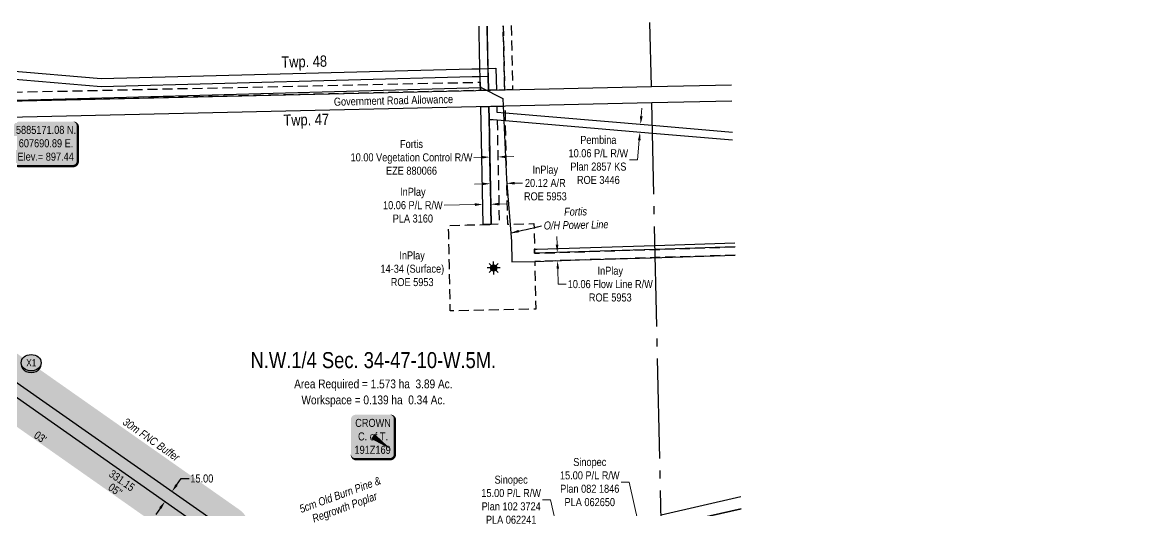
# Model space of a CAD drawing. Extents: x 605914 to 610440, y 5880595 to 5885290.
# Drawn here: x 607729 to 609139, y 5884681 to 5885290 of the extents above; entities that cross this region are included whole.
import ezdxf
from ezdxf.enums import TextEntityAlignment as Align

# ---------------------------------------------------------------- set-up
doc = ezdxf.new("R2010")
doc.units = 0
doc.header["$LTSCALE"] = 5
doc.header["$PDMODE"] = 34
doc.header["$PDSIZE"] = 0.03
for name, pattern in [('foc-ACCESSROAD', [3.75, 2.5, -1.25]), ('foc-FLOWLINE', [3.75, 2.5, -1.25]), ('foc-QUARTERLINE', [33, 25, -3, 2, -3])]:
    doc.linetypes.add(name, pattern=pattern)
doc.layers.get('Defpoints').update_dxf_attribs({"color": 9})
for name, color, linetype in [('AS-OWNER', 7, 'Continuous'), ('AS-POWER', 104, 'foc-POWER'), ('C-SYMBOL', 7, 'Continuous'), ('D-TXT', 6, 'Continuous'), ('DETAIL-T', 7, 'Continuous'), ('F-EZE', 190, 'foc-FLOWLINE'), ('F-RW', 190, 'Continuous'), ('F-WS', 190, 'foc-ACCESSROAD'), ('F-WS-S', 8, 'Continuous'), ('L-AREAREQUIRED', 7, 'Continuous'), ('L-AREAWORK', 5, 'Continuous'), ('L-BD', 7, 'Continuous'), ('L-QSEC', 8, 'foc-QUARTERLINE'), ('L-ROAD-T', 7, 'Continuous'), ('L-SEC', 7, 'Continuous'), ('P-BUFFER-H 30m', 51, 'Continuous'), ('P-CROSSINGS', 250, 'Continuous'), ('P-FNC BUFFER-T', 40, 'Continuous'), ('P-PROPOSED', 10, 'Continuous'), ('P-PROPOSED-H', 21, 'Continuous'), ('P-TXT', 4, 'Continuous'), ('T-BUSH-T', 110, 'Continuous')]:
    doc.layers.add(name, color=color, linetype=linetype)
for name, color, linetype, lineweight in [('F-AR-T', 190, 'Continuous', 9), ('F-EZE-T', 190, 'Continuous', 9), ('F-FLOWLINE-T', 190, 'Continuous', 9), ('F-RW-T', 190, 'Continuous', 9), ('F-WS-T', 190, 'Continuous', 9)]:
    doc.layers.add(name, color=color, linetype=linetype, lineweight=lineweight)
doc.styles.add('100L', font='ARIALN.TTF', dxfattribs={"height": 11})
doc.styles.add('175L', font='ARIALN.TTF', dxfattribs={"height": 20})
doc.styles.add('80', font='ARIALN.TTF', dxfattribs={"height": 10})
doc.styles.add('80CG', font='ARIALN.TTF', dxfattribs={"height": 10})
doc.styles.add('80L', font='ARIALN.TTF', dxfattribs={"height": 10})
doc.styles.add('80LS', font='ARIALNI.TTF', dxfattribs={"height": 10})
doc.styles.add('Crossing', font='ARIALN.TTF', dxfattribs={"height": 10})
doc.styles.add('foc-LtypeFont', font='ARIALN.TTF', dxfattribs={"height": 7.35})
doc.linetypes.add('foc-POWER', pattern='A,6,-1,["P",foc-LtypeFont,S=0.2,R=0,X=-0.625,Y=-0.75],-1.24,4', length=12.24)
doc.linetypes.add('foc-POWER-NOLINE', pattern='A,0,-4,["P",foc-LtypeFont,S=0.2,R=0,X=-0.625,Y=-0.75],-8.24', length=12.24)
doc.dimstyles.new('Compass 5 000', dxfattribs={"dimscale": 5, "dimtxt": 9, "dimasz": 2, "dimexe": 0.2, "dimexo": 0.0625, "dimgap": 0.5, "dimtad": 0, "dimtih": 1, "dimtoh": 1, "dimzin": 0, "dimdsep": 46, "dimtxsty": '80CG', "dimcen": 0.1, "dimse1": 1, "dimse2": 1, "dimclrd": 256, "dimclrt": 256, "dimaunit": 1, "dimadec": 4, "dimazin": 0, "dimtfac": 0.06, "dimtofl": 0, "dimtmove": 0, "dimatfit": 1, "dimfxl": 0.2, "dimtolj": 1, "dimtzin": 0, "dimlwd": -1, "dimarcsym": 0})

# ---------------------------------------------------------------- blocks, each defined once
blk = doc.blocks.new('*D395')
at = {"layer": 'Defpoints', "color": 0, "transparency": 16777216}
for p in [(608313, 5885121.9), (608313.1, 5885118.4), (608323.1, 5885118.6)]:
    blk.add_point(p, dxfattribs=at)
at = {"layer": 'F-EZE-T', "transparency": 16777216}
for p, q in [((608303, 5885121.7), (608293, 5885121.5)), ((608333, 5885122.3), (608343, 5885122.5))]:
    blk.add_line(p, q, dxfattribs=at)
for points in [[(608303, 5885123.3), (608303.1, 5885120), (608313, 5885121.9)], [(608333, 5885123.9), (608333.1, 5885120.6), (608323, 5885122.1)]]:
    blk.add_solid(points, dxfattribs=at)
at = {"layer": 'F-EZE-T', "transparency": 16777216, "insert": (608215.1, 5885121.5), "char_height": 10, "attachment_point": 5, "style": '80CG'}
blk.add_mtext('\\A1;Fortis\\P10.00 Vegetation Control R/W\\PEZE 880066', dxfattribs=at)
blk = doc.blocks.new('*D401')
at = {"layer": 'Defpoints', "color": 0, "transparency": 16777216}
for p in [(608304.2, 5885062.8), (608304.3, 5885059.3), (608314.3, 5885059.5)]:
    blk.add_point(p, dxfattribs=at)
at = {"layer": 'F-RW-T', "transparency": 16777216}
for p, q in [((608294.2, 5885062.6), (608255.9, 5885061.8)), ((608324.2, 5885063.2), (608334.2, 5885063.4))]:
    blk.add_line(p, q, dxfattribs=at)
for points in [[(608294.2, 5885064.3), (608294.3, 5885060.9), (608304.2, 5885062.8)], [(608324.2, 5885064.9), (608324.3, 5885061.5), (608314.2, 5885063)]]:
    blk.add_solid(points, dxfattribs=at)
at = {"layer": 'F-RW-T', "transparency": 16777216, "insert": (608216.8, 5885061.8), "char_height": 10, "attachment_point": 5, "style": '80CG'}
blk.add_mtext('\\A1;InPlay\\P10.06 P/L R/W\\PPLA 3160', dxfattribs=at)
blk = doc.blocks.new('*D407')
at = {"layer": 'Defpoints', "color": 0, "transparency": 16777216}
for p in [(608435.5, 5884654.4), (608399.6, 5884646.2), (608438.8, 5884640)]:
    blk.add_point(p, dxfattribs=at)
at = {"layer": 'F-RW-T', "transparency": 16777216}
for p, q in [((608388.6, 5884694.2), (608378.6, 5884694.2)), ((608397.4, 5884655.9), (608388.6, 5884694.2)), ((608405.2, 5884622), (608407.4, 5884612.3))]:
    blk.add_line(p, q, dxfattribs=at)
for points in [[(608399, 5884656.3), (608395.8, 5884655.6), (608399.6, 5884646.2)], [(608406.8, 5884622.4), (608403.5, 5884621.7), (608402.9, 5884631.8)]]:
    blk.add_solid(points, dxfattribs=at)
at = {"layer": 'F-RW-T', "transparency": 16777216, "insert": (608339.6, 5884694.2), "char_height": 10, "attachment_point": 5, "style": '80CG'}
blk.add_mtext('\\A1;Sinopec\\P15.00 P/L R/W\\PPlan 102 3724\\PPLA 062241', dxfattribs=at)
blk = doc.blocks.new('*D416')
at = {"layer": 'Defpoints', "color": 0, "transparency": 16777216}
for p in [(608313.7, 5885090.2), (608333.8, 5885090.6), (608333.8, 5885089.1)]:
    blk.add_point(p, dxfattribs=at)
at = {"layer": 'F-AR-T', "transparency": 16777216}
for p, q in [((608303.7, 5885088.5), (608293.7, 5885088.3)), ((608343.8, 5885089.3), (608353.8, 5885089.5))]:
    blk.add_line(p, q, dxfattribs=at)
for points in [[(608303.7, 5885090.1), (608303.7, 5885086.8), (608313.7, 5885088.7)], [(608343.8, 5885091), (608343.9, 5885087.6), (608333.8, 5885089.1)]]:
    blk.add_solid(points, dxfattribs=at)
at = {"layer": 'F-AR-T', "transparency": 16777216, "insert": (608382.3, 5885089.5), "char_height": 10, "attachment_point": 5, "style": '80CG'}
blk.add_mtext('\\A1;InPlay\\P20.12 A/R^JROE 5953', dxfattribs=at)
blk = doc.blocks.new('*D417')
at = {"layer": 'Defpoints', "color": 0, "transparency": 16777216}
for p in [(608438.4, 5885004), (608397.5, 5884992.6), (608438.7, 5884993.9)]:
    blk.add_point(p, dxfattribs=at)
at = {"layer": 'F-FLOWLINE-T', "transparency": 16777216}
for p, q in [((608396.9, 5885012.7), (608396.6, 5885022.7)), ((608397.8, 5884982.6), (608398.4, 5884963.3)), ((608398.4, 5884963.3), (608408.4, 5884963.3))]:
    blk.add_line(p, q, dxfattribs=at)
for points in [[(608398.6, 5885012.7), (608395.2, 5885012.6), (608397.2, 5885002.7)], [(608399.5, 5884982.7), (608396.2, 5884982.5), (608397.5, 5884992.6)]]:
    blk.add_solid(points, dxfattribs=at)
at = {"layer": 'F-FLOWLINE-T', "transparency": 16777216, "insert": (608463.4, 5884963.3), "char_height": 10, "attachment_point": 5, "style": '80CG'}
blk.add_mtext('\\A1;InPlay\\P10.06 Flow Line R/W\\PROE 5953', dxfattribs=at)
blk = doc.blocks.new('*D418')
at = {"layer": 'Defpoints', "color": 0, "transparency": 16777216}
for p in [(608501.1, 5885162.9), (608500.3, 5885152.9), (608500.5, 5885152.8)]:
    blk.add_point(p, dxfattribs=at)
at = {"layer": 'F-RW-T', "transparency": 16777216}
for p, q in [((608502.2, 5885172.8), (608503, 5885182.8)), ((608499.7, 5885142.9), (608497.6, 5885118.3)), ((608497.6, 5885118.3), (608487.6, 5885118.3))]:
    blk.add_line(p, q, dxfattribs=at)
for points in [[(608500.5, 5885173), (608503.9, 5885172.7), (608501.3, 5885162.9)], [(608498, 5885143), (608501.3, 5885142.7), (608500.5, 5885152.8)]]:
    blk.add_solid(points, dxfattribs=at)
at = {"layer": 'F-RW-T', "transparency": 16777216, "insert": (608448.5, 5885118.3), "char_height": 10, "attachment_point": 5, "style": '80CG'}
blk.add_mtext('\\A1;Pembina\\P10.06 P/L R/W\\PPlan 2857 KS\\PROE 3446', dxfattribs=at)
blk = doc.blocks.new('*U420')
h = blk.add_hatch(color=255)
edge = h.paths.add_edge_path()
edge.add_line((-21.5, -28.5), (21.5, -28.5))
edge.add_arc((21.5, -22.5), 6, 270, 360)
edge.add_line((27.5, -22.5), (27.5, 21))
edge.add_arc((21.5, 21), 6, 0, 90)
edge.add_line((21.5, 27), (-21.5, 27))
edge.add_arc((-21.5, 21), 6, 90, 180)
edge.add_line((-27.5, 21), (-27.5, -22.5))
edge.add_arc((-21.5, -22.5), 6, 180, 270)
at = {"color": 14, "flags": 128}
blk.add_lwpolyline([(-21.5, -28.5, 3, 3, 0), (21.5, -28.5, 3, 3, 0.414214), (27.5, -22.5, 3, 3, 0), (27.5, 21, 3, 0, 0.414214), (21.5, 27, 0, 0, 0), (-21.5, 27, 0, 0, 0.414214), (-27.5, 21, 0, 0, 0), (-27.5, -22.5, 0, 3, 0.414214)], format="xyseb", close=True, dxfattribs=at)
blk.add_lwpolyline([(22.7, -16.2, 0, 7.5, 0), (0, 0, 0, 0, 0)], format="xyseb", dxfattribs=at)
at = {"color": 14, "style": '80'}
blk.add_attdef('ENTER_TEXT_001', (-26.8, -4.9), '', height=10, dxfattribs=at)
blk = doc.blocks.new('GAS')
h = blk.add_hatch(color=255)
h.dxf.hatch_style = 1
edge = h.paths.add_edge_path()
edge.add_arc((0, 0), 0.9, 0, 360)
for p, q in [((-0.81, 0), (-1.62, 0)), ((-0.57, 0.57), (-1.14, 1.14)), ((0, 0.81), (0, 1.62)), ((0.57, 0.57), (1.14, 1.14)), ((1.62, 0), (0.81, 0)), ((-0.57, -0.57), (-1.14, -1.14)), ((0, -0.81), (0, -1.62)), ((1.14, -1.14), (0.57, -0.57))]:
    blk.add_line(p, q)
blk.add_circle((0, 0), 0.8)
blk = doc.blocks.new('xing2')
h = blk.add_hatch(color=50)
h.dxf.hatch_style = 1
edge = h.paths.add_edge_path()
edge.add_ellipse((0, 0), major_axis=(-12.5, 0), ratio=0.816297, start_angle=0, end_angle=360)
h = blk.add_hatch(color=250)
h.dxf.hatch_style = 1
edge = h.paths.add_edge_path()
edge.add_ellipse((0, -2), major_axis=(-12.5, 0), ratio=0.816297, start_angle=0, end_angle=180)
edge.add_line((12.5, -2), (12.5, 0))
edge.add_ellipse((0, 0), major_axis=(-12.5, 0), ratio=0.816297, start_angle=0, end_angle=180, ccw=False)
edge.add_line((-12.5, 0), (-12.5, -2))
at = {"color": 250}
blk.add_ellipse((0, 0), major_axis=(-12.5, 0), ratio=0.816297, dxfattribs=at)
blk.add_ellipse((0, -2), major_axis=(-12.5, 0), ratio=0.816297, start_param=0, end_param=3.141593, dxfattribs=at)
at = {"color": 250, "style": 'Crossing'}
blk.add_attdef('CROSSING', text='', height=9, dxfattribs=at).set_placement((0.1, 0), align=Align.MIDDLE_CENTER)
at = {"color": 250, "style": 'Crossing', "flags": 1}
for tag, p in [('OWNER', (0.1, -12.5)), ('DESCRIPTION', (0.1, -25.8)), ('LOCATION', (0.1, -39.3)), ('DWG_REF', (0.1, -52.8))]:
    blk.add_attdef(tag, text='', height=9, dxfattribs=at).set_placement(p, align=Align.MIDDLE_CENTER)
blk = doc.blocks.new('*D501')
at = {"layer": 'Defpoints', "color": 0, "transparency": 16777216}
for p in [(607907.4, 5884691.9), (607915.8, 5884704.3), (607916, 5884704.2)]:
    blk.add_point(p, dxfattribs=at)
at = {"layer": 'P-TXT', "transparency": 16777216}
for p, q in [((607921.5, 5884712.5), (607927.3, 5884720.7)), ((607927.3, 5884720.7), (607937.3, 5884720.7)), ((607901.4, 5884683.9), (607895.7, 5884675.7))]:
    blk.add_line(p, q, dxfattribs=at)
for points in [[(607920.2, 5884713.5), (607922.9, 5884711.6), (607915.8, 5884704.3)], [(607900.1, 5884684.8), (607902.8, 5884682.9), (607907.2, 5884692.1)]]:
    blk.add_solid(points, dxfattribs=at)
at = {"layer": 'P-TXT', "transparency": 16777216, "insert": (607953.2, 5884720.7), "char_height": 10, "attachment_point": 5, "style": '80CG'}
blk.add_mtext('\\A1;15.00', dxfattribs=at)
blk = doc.blocks.new('*D506')
at = {"layer": 'Defpoints', "color": 0, "transparency": 16777216}
for p in [(608481, 5884649.6), (608501, 5884654.2), (608484.4, 5884635)]:
    blk.add_point(p, dxfattribs=at)
at = {"layer": 'F-RW-T', "transparency": 16777216}
for p, q in [((608486.9, 5884716.2), (608476.9, 5884716.2)), ((608498.8, 5884664), (608486.9, 5884716.2)), ((608506.6, 5884629.8), (608508.9, 5884620))]:
    blk.add_line(p, q, dxfattribs=at)
for points in [[(608500.4, 5884664.3), (608497.2, 5884663.6), (608501, 5884654.2)], [(608508.2, 5884630.2), (608505, 5884629.4), (608504.4, 5884639.5)]]:
    blk.add_solid(points, dxfattribs=at)
at = {"layer": 'F-RW-T', "transparency": 16777216, "insert": (608437.8, 5884716.2), "char_height": 10, "attachment_point": 5, "style": '80CG'}
blk.add_mtext('\\A1;Sinopec\\P15.00 P/L R/W\\PPlan 082 1846\\PPLA 062650', dxfattribs=at)
blk = doc.blocks.new('*U511')
h = blk.add_hatch(color=254)
edge = h.paths.add_edge_path()
edge.add_line((-34, -28.5), (34, -28.5))
edge.add_arc((34, -22.5), 6, 270, 360)
edge.add_line((40, -22.5), (40, 21))
edge.add_arc((34, 21), 6, 0, 90)
edge.add_line((34, 27), (-34, 27))
edge.add_arc((-34, 21), 6, 90, 180)
edge.add_line((-40, 21), (-40, -22.5))
edge.add_arc((-34, -22.5), 6, 180, 270)
at = {"color": 1, "flags": 128}
blk.add_lwpolyline([(-34, -28.5, 3, 3, 0), (34, -28.5, 3, 3, 0.414214), (40, -22.5, 3, 3, 0), (40, 21, 3, 0, 0.414214), (34, 27, 0, 0, 0), (-34, 27, 0, 0, 0.414214), (-40, 21, 0, 0, 0), (-40, -22.5, 0, 3, 0.414214)], format="xyseb", close=True, dxfattribs=at)
blk.add_lwpolyline([(-37, -15.4, 0, 10, 0), (0, 0, 5, 5, 0)], format="xyseb", dxfattribs=at)
at = {"color": 1, "style": '80'}
blk.add_attdef('ENTER_TEXT_001', (-36.7, -5), '', height=10, dxfattribs=at)

msp = doc.modelspace()

# ---------------------------------------------------------------- hatches: boundary and pattern name
at = {"layer": 'P-BUFFER-H 30m'}
h = msp.add_hatch(color=256, dxfattribs=at)
h.dxf.hatch_style = 1
edge = h.paths.add_edge_path()
edge.add_line((607719.745, 5884786.916), (607942.804, 5884630.43))
edge.add_line((607942.804, 5884630.43), (607983.862, 5884452.525))
edge.add_arc((608013.082, 5884459.269), 29.988, 192.995552, 282.961592)
edge.add_line((608019.809, 5884430.045), (608321.904, 5884499.575))
edge.add_line((608321.904, 5884499.575), (608362.729, 5884500.162))
edge.add_line((608362.729, 5884500.162), (608365.158, 5884330.982))
edge.add_arc((608395.143, 5884331.412), 29.988, 180.822557, 194.647936)
edge.add_line((608366.129, 5884323.829), (608389.373, 5884234.9))
edge.add_line((608389.373, 5884234.9), (608389.883, 5884210.703))
edge.add_arc((608419.864, 5884211.334), 29.988, 181.207228, 271.2423)
edge.add_line((608420.514, 5884181.353), (608916.907, 5884192.118))
edge.add_arc((608916.257, 5884222.099), 29.988, 271.2423, 312.846779)
edge.add_line((608936.65, 5884200.113), (609012.826, 5884270.768))
edge.add_line((609012.826, 5884270.768), (609110.054, 5884272.955))
edge.add_arc((609109.38, 5884302.935), 29.988, 271.288353, 361.287241)
edge.add_line((609139.36, 5884303.609), (609139.024, 5884318.599))
edge.add_arc((609109.043, 5884317.925), 29.988, 1.287241, 91.288353)
edge.add_line((609108.369, 5884347.906), (608994.076, 5884345.335))
edge.add_arc((608994.751, 5884315.355), 29.988, 91.288353, 132.846779)
edge.add_line((608974.358, 5884337.341), (608898.197, 5884266.7))
edge.add_line((608898.197, 5884266.7), (608461.028, 5884257.22))
edge.add_line((608461.028, 5884257.22), (608440.042, 5884337.511))
edge.add_line((608440.042, 5884337.511), (608437.045, 5884546.215))
edge.add_arc((608407.06, 5884545.785), 29.988, 0.822557, 90.822557)
edge.add_line((608406.63, 5884575.77), (608316.045, 5884574.469))
edge.add_arc((608316.475, 5884544.484), 29.988, 90.822557, 102.961592)
edge.add_line((608309.749, 5884573.708), (608046.803, 5884513.188))
edge.add_line((608046.803, 5884513.188), (608011.976, 5884664.093))
edge.add_arc((607982.756, 5884657.349), 29.988, 12.995552, 54.948623)
edge.add_line((607999.979, 5884681.898), (607735.698, 5884867.303))
edge.add_line((607735.698, 5884867.303), (607717.629, 5884879.979))
edge.add_line((607717.629, 5884879.979), (607719.745, 5884786.916))
at = {"layer": 'P-PROPOSED-H'}
h = msp.add_hatch(color=256, dxfattribs=at)
h.dxf.hatch_style = 1
h.paths.add_polyline_path([(607718.899, 5884824.141), (607969.439, 5884648.376), (608013.082, 5884459.269), (608318.285, 5884529.515), (608392.283, 5884530.577), (608395.143, 5884331.412), (608419.28, 5884239.064), (608419.864, 5884211.334), (608916.257, 5884222.099), (609000.776, 5884300.493), (609109.38, 5884302.935), (609109.043, 5884317.925), (608994.751, 5884315.355), (608910.237, 5884236.966), (608434.539, 5884226.65), (608434.233, 5884241.147), (608410.109, 5884333.445), (608407.06, 5884545.785), (608316.475, 5884544.484), (608024.323, 5884477.242), (607982.756, 5884657.349), (607718.475, 5884842.754)])

# ---------------------------------------------------------------- linework, layer by layer
at = {"layer": 'AS-POWER', "flags": 128}
msp.add_lwpolyline([(606784.718, 5885170.106), (607305.937, 5885181.827), (607690.349, 5885192.29), (608302.3, 5885208.658), (608329.197, 5885194.957), (608333.709, 5885094.359), (608340.19, 5885016.637), (608340.457, 5884991.014), (608369.092, 5884991.699)], dxfattribs=at)
at = {"layer": 'AS-POWER', "linetype": 'foc-POWER-NOLINE', "flags": 128}
msp.add_lwpolyline([(608369.092, 5884991.699), (608424.873, 5884993.455), (608514.871, 5884996.29), (608619.526, 5884999.584)], dxfattribs=at)
at = {"layer": 'F-EZE', "flags": 128}
msp.add_lwpolyline([(608339.656, 5885286.056), (608341.445, 5885205.996), (608331.439, 5885205.768), (608329.652, 5885285.842)], dxfattribs=at)
for points in [[(608300.967, 5885215.367), (608301.173, 5885205.08), (607710.556, 5885191.646), (607710.223, 5885202.764), (608300.967, 5885215.367)], [(608300.967, 5885215.367), (608301.173, 5885205.08), (607710.556, 5885191.646), (607710.223, 5885202.764), (608300.967, 5885215.367)], [(608322.086, 5885167.938), (608324.757, 5885037.994), (608314.754, 5885037.786), (608312.059, 5885168.787), (608322.086, 5885167.938)]]:
    msp.add_lwpolyline(points, close=True, dxfattribs=at)
at = {"layer": 'F-RW'}
for points in [[(608309.476, 5885285.41), (608309.677, 5885276.123), (608310.108, 5885256.137), (608310.619, 5885232.52), (608310.836, 5885222.448), (608311.346, 5885205.311), (608301.173, 5885205.08), (608300.967, 5885215.367), (608300.839, 5885221.276), (608300.819, 5885222.184), (608300.601, 5885232.256), (608300.089, 5885255.884), (608299.656, 5885275.87), (608299.453, 5885285.196)], [(608616.27, 5885143.033), (608516.092, 5885151.515), (608332.2, 5885167.082), (608322.086, 5885167.938), (608312.06, 5885168.787), (608311.689, 5885185.202), (608321.742, 5885185.43), (608321.908, 5885178.044), (608331.99, 5885177.19), (608515.862, 5885161.624), (608616.04, 5885153.144)], [(608619.297, 5885009.695), (608519.383, 5885006.532), (608368.882, 5885001.762), (608368.774, 5885006.944), (608372.039, 5885007.047), (608519.266, 5885011.713), (608619.179, 5885014.876)], [(608526.902, 5884675.338), (608626.37, 5884698.113)], [(608527.245, 5884660.199), (608626.714, 5884682.93)], [(608626.714, 5884682.93), (608527.245, 5884660.199)]]:
    msp.add_lwpolyline(points, dxfattribs=at)
for points in [[(607709.603, 5885229.812), (607827.59, 5885219.816), (608290.617, 5885231.993), (608300.601, 5885232.256), (608310.619, 5885232.52), (608320.601, 5885232.783), (608321.404, 5885205.54), (608311.346, 5885205.311), (608310.836, 5885222.448), (608300.82, 5885222.184), (608290.832, 5885221.92), (607827.295, 5885209.744), (607709.836, 5885219.66), (607709.603, 5885229.812)], [(608311.689, 5885185.202), (608312.053, 5885168.787), (608314.754, 5885037.786), (608304.751, 5885037.578), (608301.686, 5885184.974), (608311.689, 5885185.202)]]:
    msp.add_lwpolyline(points, close=True, dxfattribs=at)
at = {"layer": 'F-WS', "flags": 128}
for points in [[(608329.652, 5885285.842), (608331.439, 5885205.768), (608321.404, 5885205.54), (608311.346, 5885205.311), (608310.836, 5885222.448), (608310.619, 5885232.52), (608309.476, 5885285.41)], [(608619.526, 5884999.584), (608519.613, 5884996.439), (608369.092, 5884991.699), (608370.329, 5884932.182), (608263.614, 5884929.964), (608262.435, 5884986.716), (608262.019, 5885006.712), (608261.598, 5885026.709), (608261.396, 5885036.678), (608284.563, 5885037.159), (608294.626, 5885037.368), (608314.753, 5885037.786), (608312.06, 5885168.787), (608311.689, 5885185.202), (608321.742, 5885185.43), (608331.797, 5885185.659), (608331.99, 5885177.19), (608332.2, 5885167.082), (608334.875, 5885038.149), (608368.11, 5885038.896), (608368.319, 5885028.831), (608368.753, 5885007.957), (608368.774, 5885006.944), (608368.882, 5885001.762), (608519.383, 5885006.532), (608619.297, 5885009.695)]]:
    msp.add_lwpolyline(points, dxfattribs=at)
at = {"layer": 'L-QSEC'}
for p, q in [((608514.765, 5885209.934), (608512.953, 5885289.765)), ((608532.797, 5884415.61), (608515.222, 5885189.831))]:
    msp.add_line(p, q, dxfattribs=at)
at = {"layer": 'L-SEC'}
for p, q in [((607710.556, 5885191.646), (608514.765, 5885209.938)), ((608514.792, 5885209.935), (608614.702, 5885212.073)), ((607711, 5885171.539), (608515.222, 5885189.831)), ((608515.222, 5885189.831), (608615.159, 5885191.97))]:
    msp.add_line(p, q, dxfattribs=at)
at = {"layer": 'P-PROPOSED', "flags": 128}
msp.add_lwpolyline([(607718.899, 5884824.141), (607969.439, 5884648.376), (608013.082, 5884459.269), (608318.285, 5884529.515), (608392.283, 5884530.577), (608395.143, 5884331.412), (608419.28, 5884239.064), (608419.864, 5884211.334), (608916.257, 5884222.099), (609000.776, 5884300.493), (609109.38, 5884302.935), (609109.043, 5884317.925), (608994.751, 5884315.355), (608910.237, 5884236.966), (608434.539, 5884226.65), (608434.233, 5884241.147), (608410.109, 5884333.445), (608407.06, 5884545.785), (608316.475, 5884544.484), (608024.323, 5884477.242), (607982.756, 5884657.349), (607718.475, 5884842.754)], close=True, dxfattribs=at)

# ---------------------------------------------------------------- block references
at = {"layer": 'AS-OWNER', "color": 4}
ref = msp.add_blockref('*U420', (608166.879, 5884773.326), dxfattribs=at)
ref.add_attrib('ENTER_TEXT_001', 'CROWN', (608144.819, 5884785.099), dxfattribs={"layer": '0', "color": 14, "height": 10, "style": '80'})
ref.add_attrib('ENTER_TEXT_002', 'C. of T.', (608148.315, 5884768.255), dxfattribs={"layer": '0', "color": 14, "height": 10, "style": '80'})
ref.add_attrib('ENTER_TEXT_003', '191Z169', (608143.912, 5884751.547), dxfattribs={"layer": '0', "color": 14, "height": 10, "style": '80'})
at = {"layer": 'DETAIL-T'}
ref = msp.add_blockref('*U511', (607758.306, 5885139.096), dxfattribs=dict(at, xscale=0.99960113, yscale=0.99960113, zscale=0.99960113))
ref.add_attrib('ENTER_TEXT_001', '5885171.08 N.', (607721.002, 5885150.864), dxfattribs={"layer": '0', "color": 1, "height": 9.99601, "style": '80'})
ref.add_attrib('ENTER_TEXT_002', '607690.89 E.', (607724.524, 5885134.163), dxfattribs={"layer": '0', "color": 1, "height": 9.99601, "style": '80'})
ref.add_attrib('ENTER_TEXT_003', 'Elev.= 897.44', (607722.955, 5885117.462), dxfattribs={"layer": '0', "color": 1, "height": 9.99601, "style": '80'})
at = {"layer": 'F-WS-S', "color": 3, "xscale": 4.999999999999928, "yscale": 4.999999999999928, "zscale": 4.999999999999928}
msp.add_blockref('GAS', (608317.738, 5884983.472), dxfattribs=at)
at = {"layer": 'P-CROSSINGS', "xscale": 0.99960113, "yscale": 0.99960113, "zscale": 0.99960113}
msp.add_blockref('xing2', (607740.06, 5884865.194), dxfattribs=at).add_auto_attribs({'CROSSING': 'X1'})

# ---------------------------------------------------------------- texts
at = {"layer": 'AS-POWER', "insert": (608379.334, 5885058.089), "char_height": 9.99597, "attachment_point": 1, "rotation": 1.123023, "style": '80L'}
msp.add_mtext_dynamic_manual_height_columns('\\pi26.295;{\\fArial Narrow|b0|i1|c0|p34;Fortis\\P\\pi0.57517;O/H Power Line}', width=80.64081, gutter_width=49.98, heights=[0], dxfattribs=at)
at = {"layer": 'C-SYMBOL', "color": 3, "style": '175L'}
msp.add_text('N.W.1/4 Sec. 34-47-10-W.5M.', height=19.99202, dxfattribs=at).set_placement((608167.467, 5884852.479), align=Align.BOTTOM_CENTER)
at = {"layer": 'D-TXT', "color": 3, "char_height": 14, "attachment_point": 1, "rotation": 1.311563, "style": '80L'}
for s, insert in [('Twp. 48', (608052.385, 5885247.487)), ('Twp. 47', (608054.938, 5885174.901))]:
    msp.add_mtext_dynamic_manual_height_columns(s, width=56.42673, gutter_width=47.5, heights=[0], dxfattribs=dict(at, insert=insert))
at = {"layer": 'F-WS-T', "insert": (608175.736, 5885004.217), "char_height": 9.99597, "attachment_point": 1, "style": '175L'}
msp.add_mtext_dynamic_manual_height_columns('\\pi24.164;InPlay\\P\\pi0.66381;14-34 (Surface)\\P\\pi13.459;ROE 5953', width=78.96344, gutter_width=99.96, heights=[0], dxfattribs=at)
at = {"layer": 'L-AREAREQUIRED', "color": 5, "style": '100L'}
msp.add_text('Area Required = 1.573 ha  3.89 Ac.', height=10.99561, dxfattribs=at).set_placement((608167.467, 5884829.988), align=Align.BOTTOM_CENTER)
at = {"layer": 'L-AREAWORK', "color": 5, "style": '100L'}
msp.add_text('Workspace = 0.139 ha  0.34 Ac.', height=10.99561, dxfattribs=at).set_placement((608167.467, 5884809.995), align=Align.BOTTOM_CENTER)
at = {"layer": 'L-BD', "style": '80L'}
for s, p in [("03'", (607751.532, 5884772.248)), ('331.15', (607853.396, 5884718.185)), ("05''", (607845.215, 5884706.524))]:
    msp.add_text(s, height=9.996, rotation=324.9486, dxfattribs=at).set_placement(p, align=Align.MIDDLE)
at = {"layer": 'L-ROAD-T', "style": '80L'}
msp.add_text('Government Road Allowance', height=9.99597, rotation=1.311613, dxfattribs=at).set_placement((608192.566, 5885192.653), align=Align.MIDDLE_CENTER)
at = {"layer": 'P-FNC BUFFER-T', "insert": (607859.17, 5884797.186), "char_height": 9.98762, "attachment_point": 1, "rotation": 324.948611, "style": '80L'}
msp.add_mtext_dynamic_manual_height_columns('{\\fArial Narrow|b0|i1|c0|p34;30m FNC Buffer}', width=90.1868, gutter_width=49.98, heights=[0], dxfattribs=at)
at = {"layer": 'T-BUSH-T', "insert": (608124.15, 5884705.261), "char_height": 9.99202, "width": 106.81556, "attachment_point": 2, "rotation": 20, "style": '80LS'}
msp.add_mtext('5cm Old Burn Pine & Regrowth Poplar', dxfattribs=at)

# ---------------------------------------------------------------- dimensions: what is measured, and where the dimension line sits
at = {"layer": 'F-AR-T'}
dim = msp.add_aligned_dim(p1=(608313.676, 5885090.217), p2=(608333.786, 5885090.634), distance=-1.535, text='InPlay\\P20.12 A/R^JROE 5953', dimstyle='Compass 5 000', dxfattribs=at)
dim.commit()
dim.dimension.update_dxf_attribs({"geometry": '*D416', "text_midpoint": (608382.347, 5885089.514)})
at = {"layer": 'F-EZE-T'}
dim = msp.add_aligned_dim(p1=(608323.1, 5885118.581), p2=(608313.097, 5885118.376), distance=-3.496, text='Fortis\\P10.00 Vegetation Control R/W\\PEZE 880066', dimstyle='Compass 5 000', dxfattribs=at)
dim.commit()
dim.dimension.update_dxf_attribs({"geometry": '*D395', "text_midpoint": (608215.096, 5885121.459)})
at = {"layer": 'F-FLOWLINE-T'}
dim = msp.add_linear_dim(base=(608397.519, 5884992.594), p1=(608438.384, 5885003.964), p2=(608438.701, 5884993.891), angle=271.803802, text='InPlay\\P10.06 Flow Line R/W\\PROE 5953', dimstyle='Compass 5 000', dxfattribs=at)
dim.commit()
dim.dimension.update_dxf_attribs({"geometry": '*D417', "text_midpoint": (608463.441, 5884963.324), "dimtype": 161})
at = {"layer": 'F-RW-T'}
for base, p1, p2, angle, text, picture, middle in [((608500.502, 5885152.834), (608501.139, 5885162.871), (608500.291, 5885152.852), 265.161256, 'Pembina\\P10.06 P/L R/W\\PPlan 2857 KS\\PROE 3446', '*D418', (608448.489, 5885118.259)), ((608304.226, 5885062.795), (608314.306, 5885059.519), (608304.299, 5885059.311), 181.191011, 'InPlay\\P10.06 P/L R/W\\PPLA 3160', '*D401', (608216.768, 5885061.79)), ((608501.042, 5884654.209), (608484.376, 5884634.967), (608481.024, 5884649.634), 102.87515, 'Sinopec\\P15.00 P/L R/W\\PPlan 082 1846\\PPLA 062650', '*D506', (608437.791, 5884716.182)), ((608399.638, 5884646.201), (608438.81, 5884639.985), (608435.507, 5884654.414), 102.895225, 'Sinopec\\P15.00 P/L R/W\\PPlan 102 3724\\PPLA 062241', '*D407', (608339.556, 5884694.228))]:
    dim = msp.add_linear_dim(base=base, p1=p1, p2=p2, angle=angle, text=text, dimstyle='Compass 5 000', dxfattribs=at)
    dim.commit()
    dim.dimension.update_dxf_attribs({"geometry": picture, "text_midpoint": middle, "dimtype": 161})
at = {"layer": 'P-TXT'}
dim = msp.add_aligned_dim(p1=(607907.366, 5884691.923), p2=(607915.977, 5884704.198), distance=0.227, text='15.00', dimstyle='Compass 5 000', dxfattribs=at)
dim.commit()
dim.dimension.update_dxf_attribs({"geometry": '*D501', "text_midpoint": (607953.215, 5884720.701)})

# ---------------------------------------------------------------- leaders
at = {"layer": 'AS-POWER', "path_type": 1}
msp.add_leader([(608339.304, 5885027.262), (608377.445, 5885035.891)], dimstyle='Compass 5 000', override={"dimgap": 0.5, "dimtad": 0}, dxfattribs=at)

doc.saveas('drawing.dxf')
